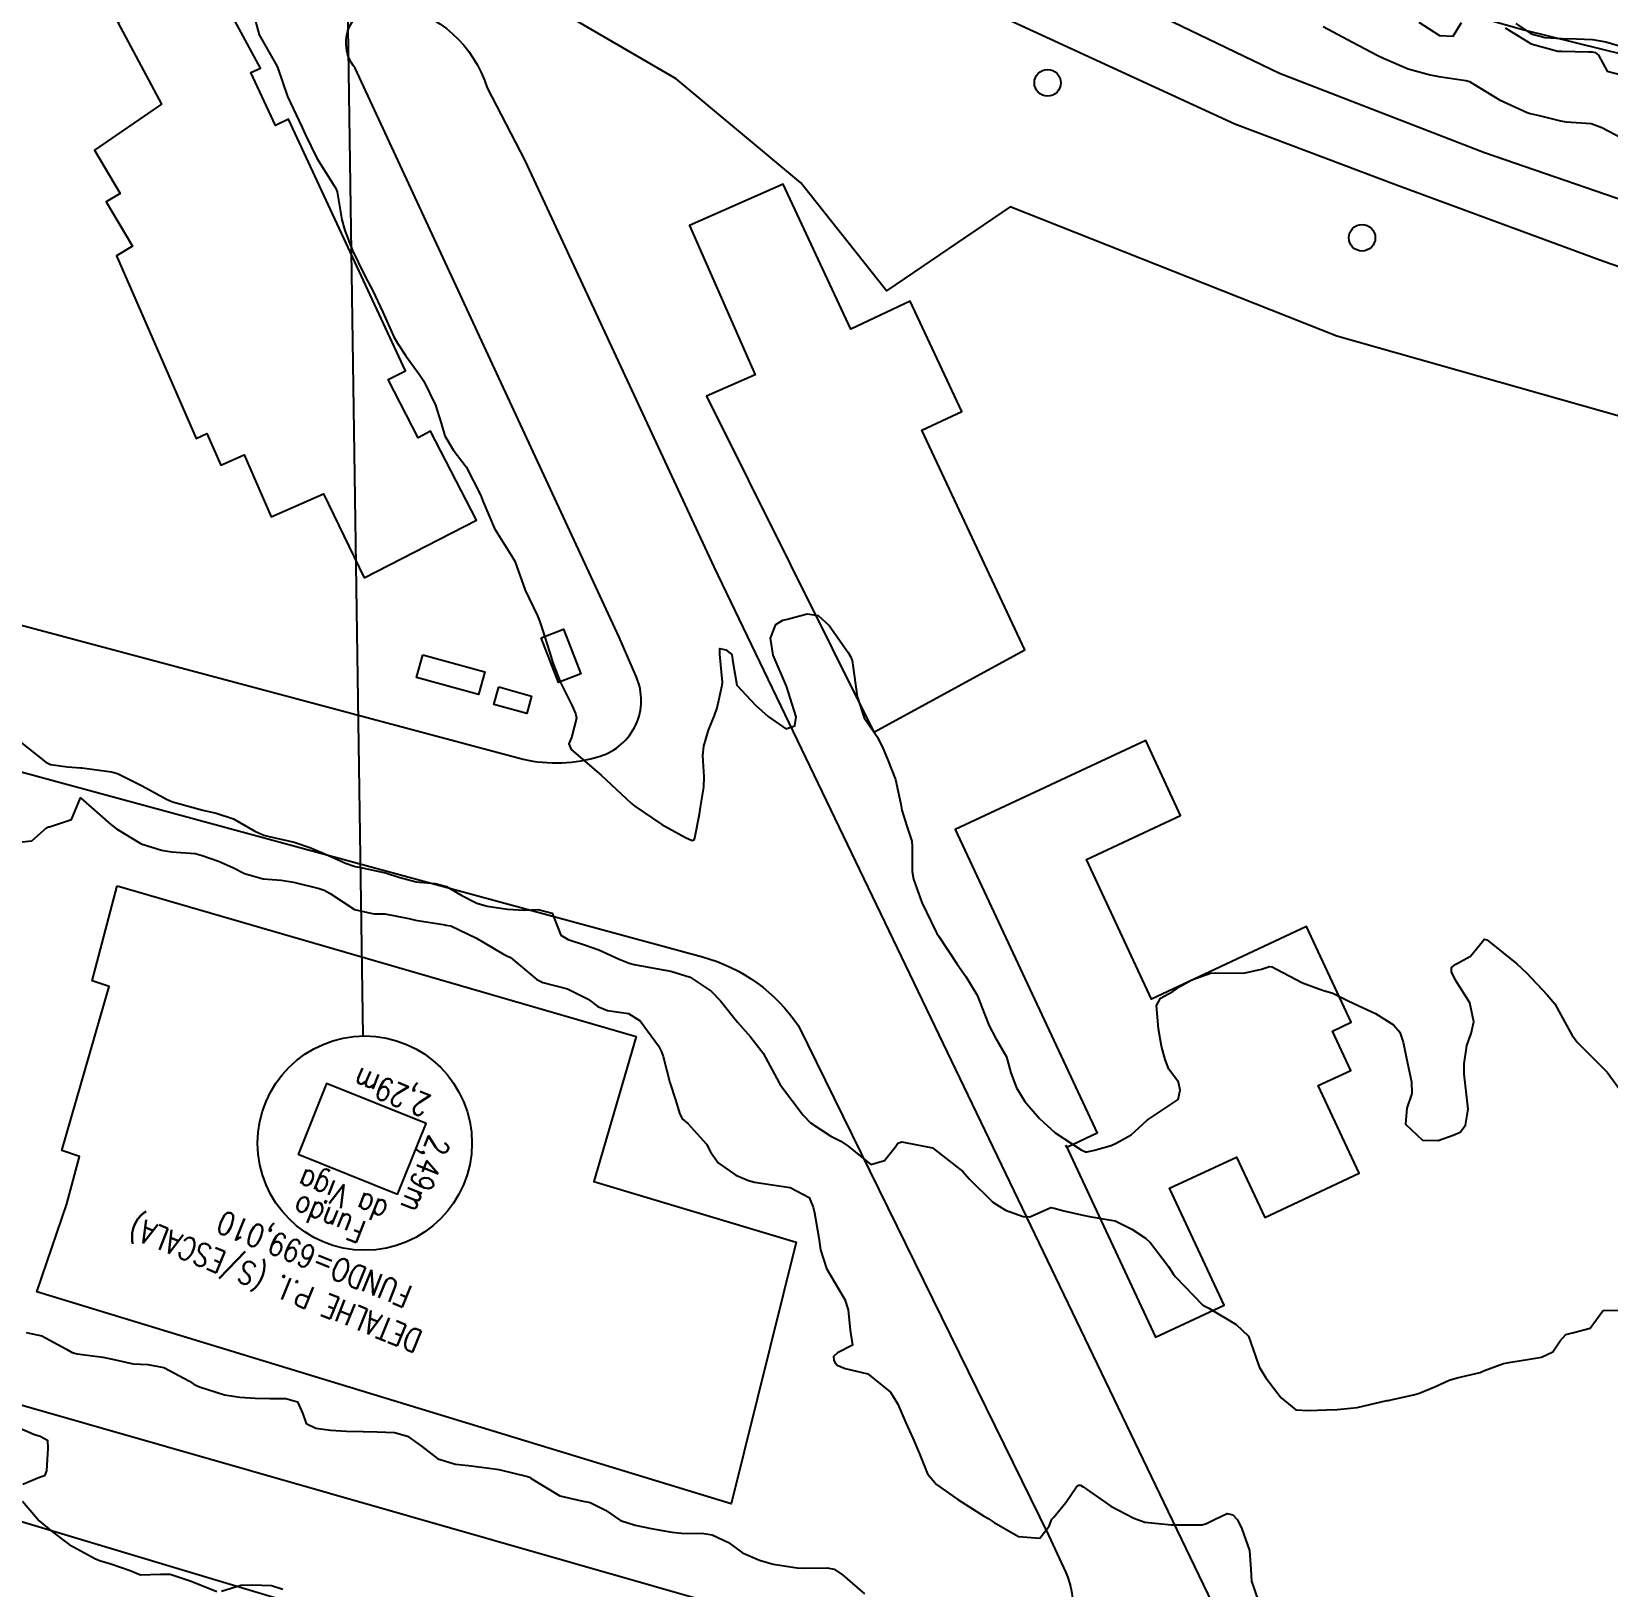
# Model space of a CAD drawing. Header units: metres. Extents: x 286371 to 293043, y 7462578 to 7466404.
# Drawn here: x 289136.9 to 289239.9, y 7464604.2 to 7464705.9 of the extents above; entities that cross this region are included whole.
import ezdxf

# ---------------------------------------------------------------- set-up
doc = ezdxf.new("R2010")
doc.units = ezdxf.units.M
doc.header["$MEASUREMENT"] = 0
doc.linetypes.add('CONTINUO', pattern=[0])
doc.linetypes.add('TRACEJADO', pattern=[8.7, 8, -0.7])
for name, color, linetype in [('Curvas de Nivel 1m', 11, 'Continuous'), ('Curvas de Nivel 5m', 15, 'Continuous'), ('Divisas', 45, 'Continuous'), ('Edificações', 30, 'Continuous'), ('Linha Férrea', 20, 'Continuous'), ('Postes', 20, 'Continuous'), ('TEXTO', 45, 'Continuous'), ('Vias primárias', 230, 'Continuous')]:
    doc.layers.add(name, color=color, linetype=linetype)
doc.styles.add('ROMANS', font='romans', dxfattribs={"height": 0.2})

msp = doc.modelspace()

# ---------------------------------------------------------------- linework, layer by layer
at = {"layer": 'Curvas de Nivel 1m', "flags": 128}
for points, elevation in [([(289151.32, 7464707.18), (289151.73, 7464705.65), (289152.8, 7464703.78), (289152.89, 7464703.63), (289152.95, 7464703.48), (289153.59, 7464701.62), (289154.34, 7464700.01), (289154.54, 7464699.61), (289154.73, 7464699.16), (289155.49, 7464697.59), (289156.68, 7464695.73), (289156.77, 7464695.57), (289156.83, 7464695.41), (289157.14, 7464693.57), (289157.32, 7464692.88), (289157.82, 7464691.56), (289158.59, 7464689.99), (289158.84, 7464689.54), (289159.13, 7464688.98), (289159.82, 7464687.53), (289160.53, 7464685.94), (289160.76, 7464685.51), (289161.32, 7464684.69), (289162.19, 7464683.49), (289162.48, 7464683.04), (289163.25, 7464681.47), (289163.62, 7464680.28), (289163.85, 7464679.46), (289164.41, 7464678.55), (289165.26, 7464677.44), (289166.19, 7464675.61), (289166.26, 7464675.43), (289166.36, 7464675.15), (289167.11, 7464673.41), (289168.31, 7464671.49), (289168.37, 7464671.39), (289168.43, 7464671.27), (289169.11, 7464669.38), (289169.91, 7464667.71), (289170.05, 7464667.37), (289170.24, 7464666.8), (289170.69, 7464665.36), (289170.92, 7464664.64), (289171.41, 7464663.35), (289172.16, 7464661.87), (289172.4, 7464661.33), (289172.46, 7464661.02), (289172.13, 7464659.77), (289172, 7464659.46), (289171.97, 7464659.34), (289172.12, 7464658.98), (289174.08, 7464657.3), (289176.06, 7464655.45), (289176.27, 7464655.27), (289178.04, 7464654.09), (289179.59, 7464653.22), (289180.02, 7464653.04), (289180.15, 7464653.08), (289180.2, 7464653.21), (289180.5, 7464654.75), (289180.57, 7464655.21), (289180.77, 7464656.51), (289180.81, 7464657.2), (289180.72, 7464658.59), (289180.78, 7464659.2), (289181.09, 7464660.24), (289181.48, 7464661.19), (289181.65, 7464661.69), (289181.98, 7464663.19), (289181.99, 7464663.37), (289181.83, 7464665.19), (289181.83, 7464665.58), (289182.22, 7464665.48), (289182.62, 7464665.18), (289182.68, 7464664.71), (289182.94, 7464663.17), (289184.15, 7464661.88), (289184.99, 7464661.14), (289186.13, 7464660.32), (289186.72, 7464660.53), (289186.82, 7464661.11), (289186.17, 7464663.12), (289185.3, 7464665.14), (289185.13, 7464666.24), (289185.48, 7464667.14), (289185.94, 7464667.43), (289186.25, 7464667.49), (289187.53, 7464667.83), (289188.25, 7464667.72), (289188.96, 7464667.08), (289190.21, 7464665.31), (289190.36, 7464665.06), (289190.48, 7464664.78), (289190.71, 7464663.06), (289190.79, 7464662.43), (289191.26, 7464661.05), (289192.13, 7464659.79), (289192.5, 7464659.03), (289192.77, 7464658.35), (289193.31, 7464657.02), (289193.66, 7464655.41), (289193.72, 7464655.01), (289194.04, 7464653.97), (289194.37, 7464653), (289194.4, 7464652.62), (289194.39, 7464651), (289194.48, 7464650.5), (289195.03, 7464648.99), (289195.94, 7464647.09), (289196, 7464646.97), (289196.1, 7464646.81), (289197.32, 7464644.95), (289197.89, 7464644.15), (289198.63, 7464642.93), (289199.14, 7464641.64), (289199.42, 7464640.92), (289199.83, 7464640.15), (289200.56, 7464638.9), (289200.84, 7464637.85), (289201.2, 7464636.89), (289201.76, 7464635.98), (289202.7, 7464634.87), (289203.73, 7464633.94), (289205.44, 7464632.83), (289205.71, 7464632.69), (289205.83, 7464632.7), (289206.3, 7464632.82), (289207.4, 7464633.12), (289207.72, 7464633.26), (289208.7, 7464633.81), (289209.74, 7464634.76), (289211.76, 7464636.12), (289211.89, 7464636.72), (289211.78, 7464637.25), (289211.15, 7464638.09), (289210.91, 7464638.74), (289210.68, 7464639.61), (289210.48, 7464640.74), (289210.36, 7464642.25), (289210.61, 7464642.74), (289211.42, 7464643.18), (289211.88, 7464643.49), (289212.65, 7464643.94), (289213.89, 7464644.36), (289214.19, 7464644.39), (289215.89, 7464644.38), (289216.15, 7464644.4), (289217.21, 7464644.64), (289217.74, 7464644.8), (289217.9, 7464644.79), (289218.19, 7464644.63), (289219.88, 7464643.73), (289221.19, 7464643.27), (289221.87, 7464643.07), (289222.88, 7464642.56), (289223.86, 7464642.1), (289224.65, 7464641.74), (289225.84, 7464640.99), (289226.26, 7464640.51), (289226.46, 7464639.87), (289226.74, 7464638.5), (289227.01, 7464637.27), (289227.03, 7464636.5), (289226.71, 7464635.55), (289226.63, 7464634.5), (289227.73, 7464633.46), (289228.75, 7464633.44), (289229.73, 7464633.78), (289230.19, 7464633.99), (289230.53, 7464634.44), (289230.71, 7464635.49), (289230.61, 7464636.44), (289230.46, 7464637.78), (289230.46, 7464638.44), (289230.63, 7464639.64), (289230.9, 7464640.44), (289231.08, 7464641.2), (289230.82, 7464642.44), (289229.89, 7464643.92), (289229.62, 7464644.46), (289229.63, 7464644.73), (289229.9, 7464644.95), (289230.87, 7464645.48), (289231.66, 7464646.43), (289231.75, 7464646.6), (289231.93, 7464646.55), (289232.11, 7464646.42), (289233.9, 7464644.99), (289234.52, 7464644.39), (289235.87, 7464642.96), (289236.37, 7464642.36), (289237.02, 7464641.18), (289237.49, 7464640.34), (289237.83, 7464639.87), (289239.39, 7464638.31), (289239.8, 7464637.9), (289240.98, 7464636.29)], 703), ([(289221.23, 7464706.2), (289222.83, 7464705.35), (289224.35, 7464704.54), (289224.81, 7464704.31), (289225.23, 7464704.1), (289226.8, 7464703.43), (289228.24, 7464703.03), (289228.79, 7464702.93), (289230.57, 7464702.66), (289230.79, 7464702.6), (289231.08, 7464702.44), (289232.77, 7464701.41), (289234.57, 7464700.58), (289234.76, 7464700.52), (289235.35, 7464700.38), (289236.75, 7464700.04), (289237.12, 7464699.98), (289238.74, 7464699.86), (289239.45, 7464699.6), (289240.72, 7464698.92)], 702), ([(289227.5, 7464706.49), (289228.83, 7464705.61), (289229.73, 7464705.56), (289230.27, 7464706.45)], 701), ([(289233.14, 7464706.1), (289234.82, 7464705.07), (289236.58, 7464704.59), (289236.82, 7464704.58), (289238.59, 7464704.55), (289238.82, 7464704.55), (289239.01, 7464704.51), (289239.23, 7464704.32), (289239.79, 7464703.29), (289240.8, 7464703.02)], 701), ([(289136.12, 7464659.47), (289137.79, 7464658.16), (289138.1, 7464658), (289139.21, 7464657.84), (289140.09, 7464657.77), (289140.15, 7464657.77), (289142.09, 7464657.51), (289142.48, 7464657.4), (289144.08, 7464656.61), (289145.67, 7464655.74), (289146.06, 7464655.57), (289146.3, 7464655.49), (289148.05, 7464655.02), (289148.92, 7464654.82), (289150.05, 7464654.44), (289151.45, 7464653.65), (289152.03, 7464653.38), (289152.38, 7464653.29), (289154.02, 7464652.93), (289155.05, 7464652.57), (289156.01, 7464652.16), (289157.37, 7464651.56), (289158, 7464651.34), (289158.26, 7464651.29), (289159.99, 7464650.92), (289160.86, 7464650.64), (289161.98, 7464650.34), (289163.22, 7464650.23), (289163.97, 7464650.03), (289164.96, 7464649.45), (289165.96, 7464648.95), (289166.63, 7464648.74), (289167.95, 7464648.54), (289169.05, 7464648.48), (289169.95, 7464648.53), (289170.88, 7464648.28), (289171.25, 7464647.35), (289171.43, 7464646.85), (289171.92, 7464646.57), (289173.04, 7464646.19), (289173.91, 7464645.89), (289175.26, 7464645.28), (289175.9, 7464645.02), (289176.24, 7464644.93), (289177.89, 7464644.62), (289178.63, 7464644.5), (289179.89, 7464644.11), (289181.27, 7464643.19), (289181.86, 7464642.56), (289182.98, 7464641.17), (289183.83, 7464640.21), (289184.65, 7464639.14), (289185.71, 7464637.2), (289185.75, 7464637.13), (289185.78, 7464637.06), (289187.26, 7464635.1), (289187.75, 7464634.59), (289189.08, 7464633.72), (289189.72, 7464633.39), (289190.21, 7464633.06), (289191.7, 7464631.87), (289192.59, 7464632.13), (289193.27, 7464633.01), (289193.46, 7464633.27), (289193.72, 7464633.36), (289195.71, 7464632.97), (289197.69, 7464631.42), (289198.11, 7464630.94), (289199.66, 7464629.41), (289200.49, 7464628.9), (289201.65, 7464628.47), (289202.07, 7464628.45), (289203.02, 7464628.86), (289203.45, 7464629.06), (289203.66, 7464629.02), (289204.3, 7464628.84), (289205.65, 7464628.55), (289205.98, 7464628.48), (289207.65, 7464628.2), (289208.75, 7464627.66), (289209.63, 7464627.06), (289209.96, 7464626.76), (289211.13, 7464625.21), (289211.45, 7464624.74), (289211.59, 7464624.53), (289213.36, 7464622.71), (289213.56, 7464622.6), (289213.77, 7464622.49), (289215.55, 7464621.43), (289216.37, 7464620.66), (289216.82, 7464619.35), (289217.05, 7464618.65), (289217.49, 7464617.94), (289218.49, 7464616.63), (289219.45, 7464615.84), (289220.25, 7464615.8), (289221.45, 7464615.86), (289222.16, 7464615.87), (289223.46, 7464616.01), (289225.39, 7464616.45), (289225.46, 7464616.46), (289225.51, 7464616.47), (289225.69, 7464616.51), (289227.14, 7464616.82), (289227.47, 7464616.91), (289228.57, 7464617.37), (289229.48, 7464617.78), (289230, 7464617.94), (289231.49, 7464618.29), (289231.58, 7464618.33), (289231.79, 7464618.42), (289233.03, 7464618.87), (289233.5, 7464618.97), (289234.73, 7464619.15), (289235.51, 7464619.3), (289236.24, 7464619.63), (289236.72, 7464620.35), (289237.1, 7464620.77), (289237.53, 7464620.89), (289238.68, 7464621.18), (289239.51, 7464622.31), (289239.53, 7464622.33), (289239.55, 7464622.33), (289241.45, 7464622.38)], 704), ([(289136.5, 7464620.91), (289137.53, 7464620.68), (289139.11, 7464619.84), (289139.51, 7464619.59), (289139.84, 7464619.5), (289141.51, 7464619.3), (289142.14, 7464619.16), (289143.5, 7464618.86), (289144.45, 7464618.81), (289145.5, 7464618.62), (289147.17, 7464617.72), (289147.48, 7464617.51), (289147.83, 7464617.35), (289149.47, 7464616.83), (289150.47, 7464616.67), (289151.47, 7464616.62), (289152.43, 7464616.6), (289153.47, 7464616.59), (289154.23, 7464616.37), (289154.59, 7464615.6), (289154.81, 7464614.96), (289155.44, 7464614.66), (289156.39, 7464614.53), (289157.43, 7464614.46), (289158.53, 7464614.44), (289159.43, 7464614.41), (289160.58, 7464614.36), (289161.42, 7464614.14), (289162.33, 7464613.48), (289163.4, 7464612.65), (289164.55, 7464612.3), (289165.4, 7464612.21), (289166.75, 7464612.05), (289167.39, 7464611.95), (289169.27, 7464611.49), (289169.39, 7464611.45), (289169.5, 7464611.37), (289171.37, 7464610.24), (289172.78, 7464609.91), (289173.36, 7464609.8), (289174.35, 7464609.3), (289175.34, 7464608.62), (289176.29, 7464608.32), (289177.34, 7464608.11), (289178.7, 7464607.87), (289179.33, 7464607.8), (289180.77, 7464607.77), (289181.33, 7464607.69), (289182.39, 7464607.18), (289183.31, 7464606.52), (289184.41, 7464606.04), (289185.3, 7464605.78), (289186.88, 7464605.53), (289187.3, 7464605.52), (289188.84, 7464605.54), (289189.3, 7464605.45), (289189.83, 7464605.07), (289191.28, 7464603.84)], 706), ([(289135.44, 7464614.93), (289137.06, 7464614.23), (289137.43, 7464614.13), (289137.9, 7464613.86), (289137.92, 7464613.35), (289137.83, 7464611.86), (289137.71, 7464611.54), (289137.39, 7464611.43), (289136.29, 7464610.97)], 707), ([(289136.27, 7464609.88), (289137.35, 7464608.6), (289138.26, 7464607.85), (289139.32, 7464607.06), (289140.99, 7464606.13), (289141.31, 7464606), (289142.04, 7464605.79), (289143.3, 7464605.35), (289143.97, 7464605.08), (289145.28, 7464605.12), (289145.91, 7464605.11), (289147.28, 7464604.65), (289148.97, 7464603.99)], 707), ([(289149.27, 7464604.01), (289150.54, 7464604.4), (289151.28, 7464604.43), (289152.53, 7464604.38), (289153.27, 7464604.13)], 707)]:
    msp.add_lwpolyline(points, dxfattribs=dict(at, elevation=elevation))
at = {"layer": 'Curvas de Nivel 5m', "flags": 128}
for points, elevation in [([(289233.82, 7464706.4), (289234.83, 7464705.71), (289235.74, 7464705.47), (289236.83, 7464705.42), (289237.78, 7464705.39), (289238.83, 7464705.34), (289239.71, 7464705.19), (289240.82, 7464704.87)], 700), ([(289136.02, 7464652.93), (289136.87, 7464653.02), (289137.83, 7464653.86), (289137.97, 7464653.92), (289138.04, 7464653.93), (289139.47, 7464654.41), (289140.06, 7464655.82), (289142.04, 7464654.07), (289142.4, 7464653.79), (289144.02, 7464652.81), (289145.35, 7464652.41), (289146.01, 7464652.3), (289147.54, 7464652.18), (289148.01, 7464652.06), (289149.07, 7464651.69), (289150, 7464651.27), (289150.78, 7464650.87), (289151.99, 7464650.52), (289153.17, 7464650.44), (289153.98, 7464650.31), (289155.66, 7464649.9), (289155.98, 7464649.79), (289156.36, 7464649.58), (289157.95, 7464648.52), (289159.23, 7464648.25), (289159.94, 7464648.25), (289161.51, 7464647.94), (289161.94, 7464647.83), (289163.88, 7464647.52), (289163.93, 7464647.51), (289164.25, 7464647.46), (289165.92, 7464646.66), (289167.7, 7464645.61), (289167.91, 7464645.51), (289168.14, 7464645.4), (289169.88, 7464643.96), (289170.27, 7464643.75), (289171.87, 7464643.34), (289173.22, 7464642.67), (289173.86, 7464642.19), (289174.49, 7464641.94), (289175.85, 7464641.74), (289176.63, 7464641.26), (289177.82, 7464639.62), (289178.01, 7464639.24), (289178.12, 7464638.93), (289178.57, 7464637.23), (289178.96, 7464636.04), (289179.18, 7464635.22), (289179.37, 7464634.85), (289179.74, 7464634.55), (289180.96, 7464633.2), (289181.22, 7464632.69), (289181.71, 7464631.99), (289182.88, 7464631.17), (289183.69, 7464630.83), (289184.1, 7464630.73), (289185.67, 7464630.48), (289186.42, 7464630.37), (289187.66, 7464629.72), (289187.92, 7464629.09), (289188.02, 7464628.72), (289188.29, 7464627.08), (289188.4, 7464626.29), (289188.8, 7464625.08), (289189.57, 7464623.76), (289190, 7464623.06), (289190.22, 7464622.39), (289190.35, 7464621.05), (289190.49, 7464620.08), (289189.51, 7464619.57), (289189.25, 7464619.33), (289189.27, 7464619.07), (289189.35, 7464618.92), (289189.5, 7464618.76), (289190.01, 7464618.54), (289191.49, 7464618.2), (289192.98, 7464617.01), (289193.46, 7464616.23), (289193.98, 7464615), (289194.43, 7464613.99), (289194.88, 7464612.98), (289195.39, 7464611.68), (289195.97, 7464610.97), (289197.37, 7464610), (289199.05, 7464608.92), (289199.35, 7464608.75), (289199.75, 7464608.5), (289201.33, 7464607.58), (289202.72, 7464607.47), (289203.34, 7464608.25), (289203.51, 7464608.7), (289203.65, 7464608.85), (289204.42, 7464609.79), (289205.13, 7464610.83), (289205.28, 7464610.93), (289205.39, 7464610.92), (289205.57, 7464610.82), (289207.36, 7464609.56), (289208.87, 7464608.77), (289209.34, 7464608.59), (289209.58, 7464608.52), (289211.34, 7464608.33), (289211.73, 7464608.33), (289213.34, 7464608.35), (289213.62, 7464608.42), (289214.14, 7464608.69), (289214.96, 7464609.07), (289215.35, 7464609), (289215.65, 7464608.67), (289215.93, 7464608.07), (289216.42, 7464606.66), (289216.52, 7464605.43), (289216.55, 7464604.66), (289217.25, 7464602.64)], 705)]:
    msp.add_lwpolyline(points, dxfattribs=dict(at, elevation=elevation))
at = {"layer": 'Divisas'}
for points in [[(289150.47, 7464742.84), (289173.7, 7464729.59), (289180.33, 7464726.08), (289192.59, 7464719.65), (289209.27, 7464713.09), (289234.35, 7464705.98), (289254.29, 7464701.07), (289265.4, 7464698.22), (289267.4, 7464699.1), (289270.4, 7464690.29), (289280.2, 7464689.37)], [(289325.86, 7464667.59), (289328.18, 7464661.83), (289321.06, 7464659.46), (289319.3, 7464663.52), (289290.46, 7464669.17), (289259.33, 7464675.3), (289247.41, 7464678.8), (289222.13, 7464685.98), (289200.8, 7464694.41), (289192.72, 7464688.93), (289187.12, 7464695.99), (289178.97, 7464702.78), (289168.52, 7464708.88), (289156.23, 7464714.83), (289141.09, 7464722.37), (289137.86, 7464723.78), (289136.45, 7464713.37)]]:
    msp.add_lwpolyline(points, dxfattribs=at)
at = {"layer": 'Edificações'}
for points in [[(289158.6, 7464670.19), (289165.92, 7464673.95), (289162.93, 7464679.76), (289162.12, 7464679.34), (289160.16, 7464683.14), (289161.3, 7464683.71), (289153.65, 7464700.14), (289152.79, 7464699.74), (289151.18, 7464703.19), (289151.81, 7464703.48), (289148.71, 7464709.24), (289142.5, 7464706.45), (289145.36, 7464701.13), (289140.97, 7464698.11), (289142.65, 7464695.28), (289141.74, 7464694.74), (289143.46, 7464691.84), (289142.42, 7464691.22), (289147.61, 7464679.3), (289148.32, 7464679.61), (289149.22, 7464677.55), (289150.76, 7464678.22), (289152.52, 7464674.18), (289155.93, 7464675.67)], [(289191.88, 7464660.1), (289201.75, 7464665.49), (289195.03, 7464679.84), (289197.63, 7464681.06), (289194.26, 7464688.25), (289190.38, 7464686.44), (289185.96, 7464695.89), (289179.84, 7464693.19), (289184.13, 7464683.45), (289180.96, 7464682.06), (289191.88, 7464660.1)], [(289170.16, 7464666.26), (289171.62, 7464666.83), (289172.74, 7464663.93), (289171.29, 7464663.36)], [(289162.42, 7464665.15), (289166.47, 7464664.04), (289166.07, 7464662.57), (289162.02, 7464663.68)], [(289167.38, 7464663.07), (289169.53, 7464662.47), (289169.21, 7464661.32), (289167.06, 7464661.91)], [(289204.43, 7464633.14), (289210.29, 7464620.59), (289214.78, 7464622.69), (289211.21, 7464630.32), (289215.57, 7464632.36), (289217.42, 7464628.41), (289223.59, 7464631.3), (289220.91, 7464637.03), (289223.04, 7464638.02), (289221.84, 7464640.59), (289223.07, 7464641.17), (289220.15, 7464647.42), (289210.02, 7464642.68), (289205.77, 7464651.79), (289211.93, 7464654.67), (289209.65, 7464659.56), (289197.21, 7464653.75), (289206.48, 7464633.91), (289204.5, 7464632.99)], [(289142.45, 7464650.07), (289176.36, 7464640.24), (289173.59, 7464630.76), (289186.81, 7464626.79), (289182.57, 7464609.71), (289137.2, 7464623.55), (289139.16, 7464629.31), (289139.99, 7464632.39), (289138.84, 7464632.79), (289141.94, 7464643.5), (289140.82, 7464643.86)]]:
    msp.add_lwpolyline(points, close=True, dxfattribs=at)
at = {"layer": 'Linha Férrea'}
for points in [[(289188.74, 7464717.43), (289218.38, 7464703.14), (289231.77, 7464697.96), (289245.62, 7464693.2)], [(289248.12, 7464687.88), (289239.55, 7464690.85), (289226.04, 7464695.83), (289215.47, 7464699.82), (289182.3, 7464715.1)]]:
    msp.add_lwpolyline(points, dxfattribs=at)
at = {"layer": 'Postes'}
for centre in [(289203.24, 7464702.52), (289223.78, 7464692.4)]:
    msp.add_circle(centre, 0.866, dxfattribs=at)
at = {"layer": 'TEXTO', "linetype": 'TRACEJADO', "flags": 128}
msp.add_lwpolyline([(289160.76, 7464629.91), (289154.27, 7464632.53)], dxfattribs=at)
at = {"layer": 'TEXTO', "linetype": 'CONTINUO'}
for points in [[(289158.53, 7464640.27, 0), (289157.37, 7464717.86, 0)], [(289160.76, 7464629.91, 0), (289162.63, 7464634.55, 0), (289156.14, 7464637.17, 0), (289154.27, 7464632.53, 0)]]:
    msp.add_polyline3d(points, dxfattribs=at)
msp.add_circle((289158.63, 7464633.27), 7, dxfattribs=at)
at = {"layer": 'Vias primárias'}
for points in [[(289117.5, 7464735.81, -0.027715), (289114.42, 7464676.83, 0.001826), (289114.14, 7464674.12), (289114.08, 7464673.58, 0.235812), (289114.33, 7464672.93, 0.133359), (289114.88, 7464672.65, 0.019155), (289116.27, 7464672.4), (289168.98, 7464658.34, 0.131651), (289174, 7464658.54, 0.444385), (289176.38, 7464663.7), (289175.26, 7464666.31), (289158, 7464703.48, -0.165862), (289157.41, 7464705.03, -0.500448), (289160.61, 7464707.62, -0.27251), (289166.63, 7464702.19), (289169.09, 7464697.45), (289181.43, 7464670.91), (289210.84, 7464609.78), (289230.32, 7464569.33), (289261.06, 7464504.49)], [(289084.52, 7464555.5), (289093.68, 7464579.26), (289102.81, 7464608.16), (289106.94, 7464624.49), (289112.55, 7464651.37, -0.007133), (289113.12, 7464662.01), (289113.16, 7464662.56, -0.391598), (289113.96, 7464663.32, -0.080926), (289115.95, 7464663.01), (289180.7, 7464645.43, -0.18175), (289186.96, 7464640.92), (289203.3, 7464607.67), (289204.42, 7464605.22, -0.619896), (289198.76, 7464598.23), (289129.76, 7464617.99)], [(289128.27, 7464610.94), (289204.53, 7464588.06, -0.226228), (289218.99, 7464574.95), (289256.08, 7464497.41)]]:
    msp.add_lwpolyline(points, format="xyb", dxfattribs=at)

# ---------------------------------------------------------------- texts
at = {"layer": 'TEXTO', "style": 'ROMANS', "width": 0.8}
for s, rotation, p in [('2,29m', 158, (289163.05, 7464636.32)), ('2,49m', 248, (289162.86, 7464633.88)), ('da Viga', 158, (289160.26, 7464629.36)), ('Fundo', 158, (289158.81, 7464628.09)), ('DETALHE P.I. (S/ESCALA)', 158, (289162.51, 7464620.93)), ('FUNDO=699,010', 158, (289161.83, 7464623.87))]:
    msp.add_text(s, height=1.5, rotation=rotation, dxfattribs=at).set_placement(p)

doc.saveas('drawing.dxf')
